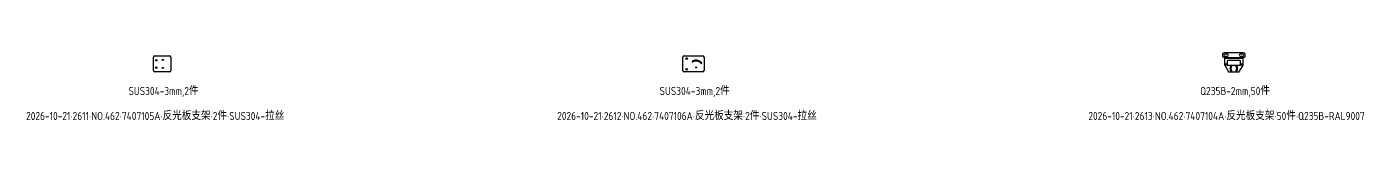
# Model space of a CAD drawing. Header units: inches. Extents: x -1146 to 24205, y 26431 to 29677.
# Drawn here: x 11528 to 16508, y 26431 to 26682 of the extents above; entities that cross this region are included whole.
import ezdxf

# ---------------------------------------------------------------- set-up
doc = ezdxf.new("R2010")
doc.units = ezdxf.units.IN
doc.header["$LTSCALE"] = 0.194989
doc.linetypes.add('CENTER', pattern=[50.8, 31.75, -6.35, 6.35, -6.35])
doc.layers.add('可见 (ISO)', color=7, linetype='Continuous', lineweight=25)
doc.layers.add('折弯线', color=1, linetype='CENTER')
doc.styles.add('Z-English', font='gbenor.shx', dxfattribs={"height": 10, "bigfont": 'hztxt.shx'})

msp = doc.modelspace()

# ---------------------------------------------------------------- linework, layer by layer
at = {"layer": '可见 (ISO)'}
for p, q in [((12004.5, 26615.7), (12004.5, 26665.7)), ((12009.5, 26670.7), (12064.5, 26670.7)), ((12069.5, 26665.7), (12069.5, 26615.7)), ((13988.7, 26615.7), (13988.7, 26665.7)), ((13993.7, 26670.7), (14063.7, 26670.7)), ((14068.7, 26665.7), (14068.7, 26615.7)), ((12064.5, 26610.7), (12009.5, 26610.7)), ((14063.7, 26610.7), (13993.7, 26610.7))]:
    msp.add_line(p, q, dxfattribs=at)
for points in [[(16034, 26613.2, 0.268016), (16038.4, 26610.7), (16072.6, 26610.7, 0.268016), (16076.9, 26613.2), (16089.8, 26635.5, 0.131589), (16090.5, 26638), (16090.5, 26665.7), (16093, 26665.7, 0.414214), (16098, 26670.7), (16098, 26676.7, 0.414214), (16093, 26681.7), (16018, 26681.7, 0.414214), (16013, 26676.7), (16013, 26670.7, 0.414214), (16018, 26665.7), (16020.5, 26665.7), (16020.5, 26638, 0.131589), (16021.1, 26635.5)], [(16021.7, 26670.2), (16031.7, 26670.2, 1), (16031.7, 26677.2), (16021.7, 26677.2, 1)], [(16030.5, 26636.7), (16080.5, 26636.7), (16080.5, 26651.2, 0.414214), (16078.5, 26653.2), (16032.5, 26653.2, 0.414214), (16030.5, 26651.2)], [(16079.2, 26670.2), (16089.2, 26670.2, 1), (16089.2, 26677.2), (16079.2, 26677.2, 1)], [(16045.2, 26633.9, 0.414214), (16045.2, 26613.5, 1), (16047.7, 26616, -0.414214), (16047.7, 26631.4, 1)], [(16065.7, 26613.5, 0.414214), (16065.7, 26633.9, 1), (16063.2, 26631.4, -0.414214), (16063.2, 26616, 1)]]:
    msp.add_lwpolyline(points, format="xyb", close=True, dxfattribs=at)
for centre, radius in [((12014.5, 26654.7), 2.75), ((12039.5, 26655.7), 2.25), ((14003.7, 26660.7), 3.25), ((12014.5, 26626.7), 2.75), ((12039.5, 26625.7), 2.25), ((14003.7, 26620.7), 3.25), ((14038.7, 26628), 1.75)]:
    msp.add_circle(centre, radius, dxfattribs=at)
for centre, radius, start, end in [((12009.5, 26665.7), 5, 90, 180), ((12064.5, 26665.7), 5, 0, 90), ((13993.7, 26665.7), 5, 90, 180), ((14026, 26650), 1.75, 120, -60), ((14038.7, 26628), 27.1, 40, 120), ((14038.7, 26628), 23.6, 40, 120), ((14058.2, 26644.3), 1.75, -140, 40), ((14063.7, 26665.7), 5, 0, 90), ((12009.5, 26615.7), 5, 180, -90), ((12064.5, 26615.7), 5, -90, 0), ((13993.7, 26615.7), 5, 180, -90), ((14063.7, 26615.7), 5, -90, 0)]:
    msp.add_arc(centre, radius, start, end, dxfattribs=at)
at = {"layer": '折弯线', "color": 5, "linetype": 'CENTER'}
for points in [[(16020.5, 26665.2), (16090.5, 26665.2)], [(16020.5, 26661.7), (16090.5, 26661.7)], [(16020.5, 26640.7), (16030.5, 26640.7)], [(16080.5, 26640.7), (16090.5, 26640.7)], [(16020.5, 26637.2), (16030.5, 26637.2)], [(16080.5, 26637.2), (16090.5, 26637.2)]]:
    msp.add_lwpolyline(points, dxfattribs=at)
at = {"layer": '折弯线', "color": 1, "linetype": 'CENTER', "ltscale": 0.5}
for points in [[(16020.5, 26663.5), (16090.5, 26663.5)], [(16020.5, 26639), (16030.5, 26639)], [(16080.5, 26639), (16090.5, 26639)]]:
    msp.add_lwpolyline(points, dxfattribs=at)

# ---------------------------------------------------------------- texts
at = {"color": 3, "style": 'Z-English'}
for s, p in [('SUS304-3mm,2件', (11910.4, 26524.4)), ('SUS304-3mm,2件', (13902.1, 26524.4)), ('Q235B-2mm,50件', (15928.9, 26524.4))]:
    msp.add_text(s, height=30, dxfattribs=at).set_placement(p)
at = {"color": 2, "style": 'Z-English'}
for s, p in [('2026-10-21·2611·NO.462·7407105A·反光板支架·2件·SUS304-拉丝', (11526.4, 26431)), ('2026-10-21·2612·NO.462·7407106A·反光板支架·2件·SUS304-拉丝', (13518.1, 26431)), ('2026-10-21·2613·NO.462·7407104A·反光板支架·50件·Q235B-RAL9007', (15509.8, 26431))]:
    msp.add_text(s, height=30, dxfattribs=at).set_placement(p)

doc.saveas('drawing.dxf')
